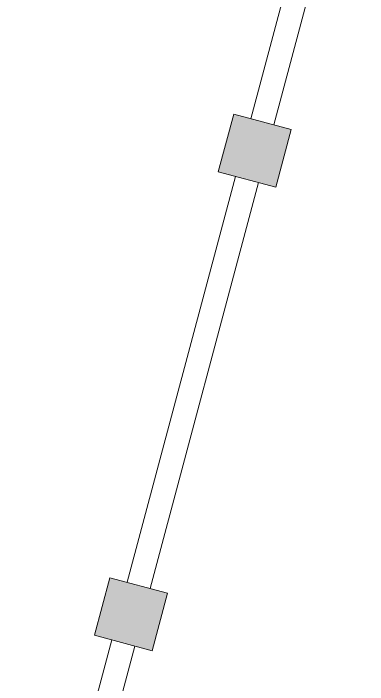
# Model space of a CAD drawing. Header units: centimetres. Extents: x 139057 to 200038, y 34824 to 80516.
# Drawn here: x 169859 to 170156, y 60940 to 61503 of the extents above; entities that cross this region are included whole.
import ezdxf

# ---------------------------------------------------------------- set-up
doc = ezdxf.new("R2010")
doc.units = ezdxf.units.CM
doc.header["$LTSCALE"] = 100
doc.layers.add('410_STRUTTURE_001-AM_0', color=7, linetype='Continuous', lineweight=0)
doc.layers.add('430_TAVOLATI_001-AM_0', color=3, linetype='Continuous', lineweight=0)

msp = doc.modelspace()

# ---------------------------------------------------------------- hatches: boundary and pattern name
at = {"layer": '410_STRUTTURE_001-AM_0'}
for points in [[(170078.86, 61357.35), (170091.76, 61405.66), (170043.45, 61418.56), (170030.55, 61370.25)], [(169975.03, 60968.47), (169987.93, 61016.78), (169939.62, 61029.68), (169926.72, 60981.37)]]:
    msp.add_hatch(color=256, dxfattribs=at).paths.add_polyline_path(points)

# ---------------------------------------------------------------- linework, layer by layer
at = {"layer": '410_STRUTTURE_001-AM_0', "elevation": 0}
for points in [[(170078.86, 61357.35), (170091.76, 61405.66), (170043.45, 61418.56), (170030.55, 61370.25)], [(169975.03, 60968.47), (169987.93, 61016.78), (169939.62, 61029.68), (169926.72, 60981.37)]]:
    msp.add_lwpolyline(points, close=True, dxfattribs=at)
at = {"layer": '430_TAVOLATI_001-AM_0', "elevation": 0}
for points in [[(170057.95, 61414.71), (170218.72, 62016.86), (170170.41, 62029.76)], [(170077.28, 61409.58), (170238.04, 62011.7), (170589.24, 61917.93)], [(169954.12, 61025.83), (170045.04, 61366.38)], [(169973.45, 61020.7), (170064.37, 61361.22)], [(169858.54, 60667.85), (169941.22, 60977.5)], [(169877.86, 60662.69), (169960.54, 60972.34)]]:
    msp.add_lwpolyline(points, dxfattribs=at)

doc.saveas('drawing.dxf')
